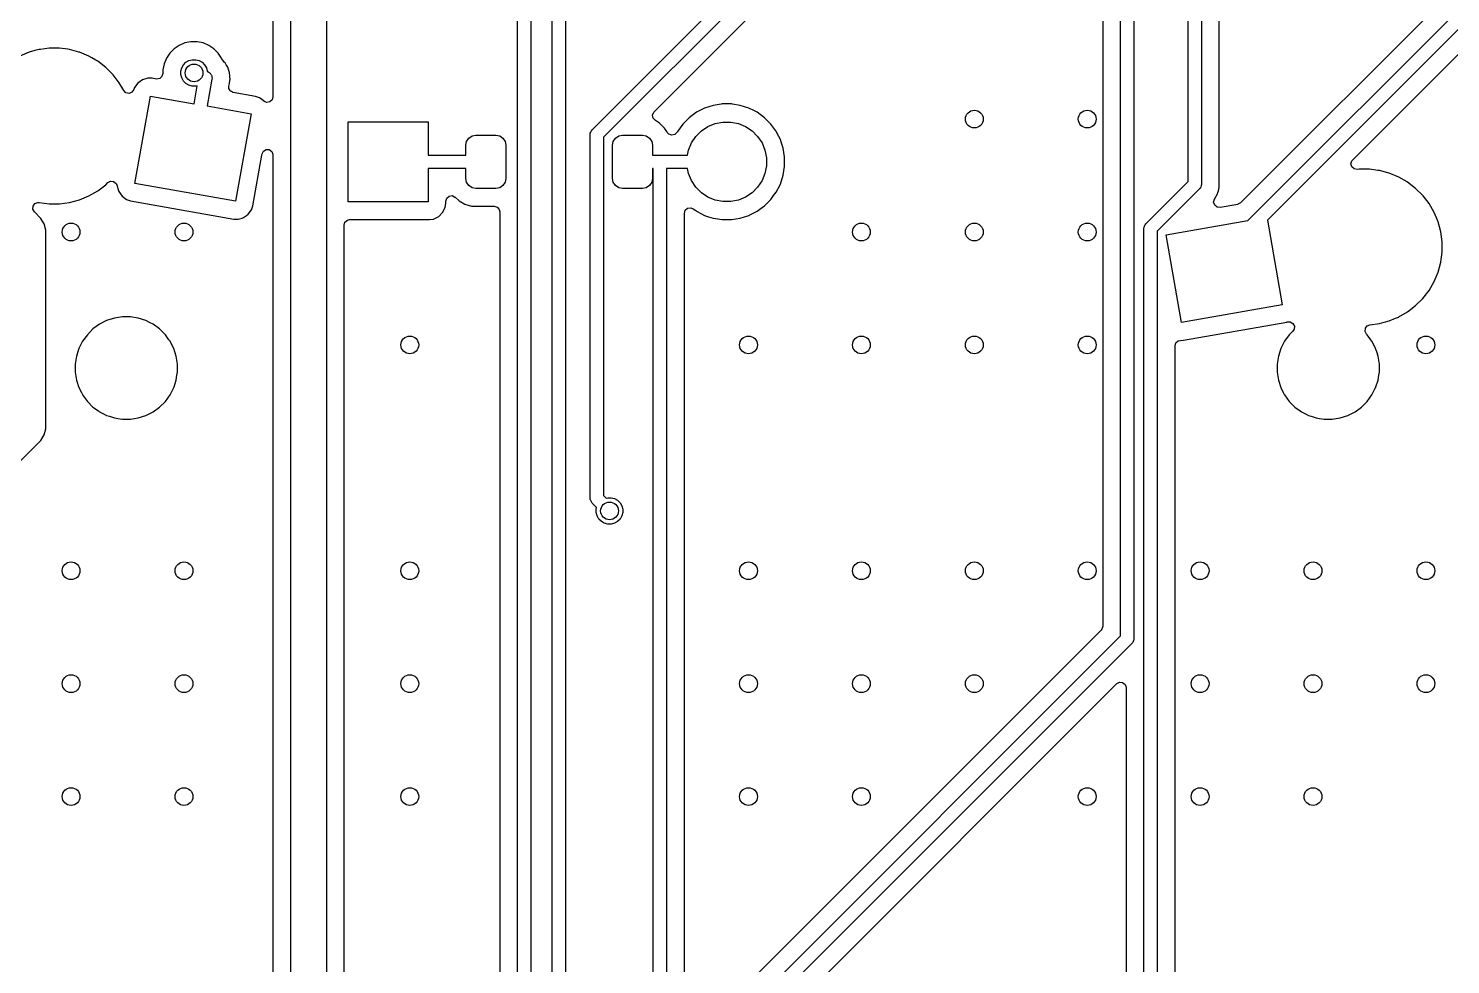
# Model space of a CAD drawing. Extents: x 2.6 to 14.2, y -9.4 to -3.8.
# Drawn here: x 7.745 to 9.005, y -7.479 to -6.65 of the extents above; entities that cross this region are included whole.
import ezdxf

# ---------------------------------------------------------------- set-up
doc = ezdxf.new("R2010")
doc.units = 0
doc.header["$MEASUREMENT"] = 0
doc.layers.add('BLACK', color=7, linetype='CONTINUOUS')

msp = doc.modelspace()

# ---------------------------------------------------------------- linework, layer by layer
at = {"layer": 'BLACK', "linetype": 'CONTINUOUS'}
for p, q in [((8.2094, -9.2539), (8.2094, -6.306)), ((8.2212, -6.3035), (8.2212, -9.2563)), ((7.962, -6.3607), (7.962, -6.7109)), ((7.9778, -7.8972), (7.9778, -6.3638)), ((8.0093, -6.3703), (8.0093, -7.9037)), ((8.8256, -6.8204), (9.1406, -6.5054)), ((8.7725, -6.7858), (8.7725, -6.5183)), ((8.7844, -6.5208), (8.7844, -6.7883)), ((9.1108, -6.5129), (8.8191, -6.8046)), ((9.1472, -6.5155), (8.8428, -6.8199)), ((8.2447, -6.74), (8.4594, -6.5253)), ((8.4695, -6.5319), (8.2548, -6.7466)), ((8.6969, -6.5332), (8.6969, -7.1796)), ((8.7127, -7.1882), (8.7127, -6.5361)), ((8.8001, -6.7911), (8.8001, -6.5293)), ((8.9876, -6.6974), (9.1523, -6.5327)), ((8.1787, -8.132), (8.1787, -6.5496)), ((8.1905, -6.5471), (8.1905, -8.1344)), ((8.2997, -6.724), (8.4827, -6.541)), ((8.7245, -6.5419), (8.7245, -7.1906)), ((7.884, -6.6631), (7.879, -6.6652)), ((7.8894, -6.662), (7.884, -6.6631)), ((7.884, -6.6631), (7.884, -6.6631)), ((7.8948, -6.662), (7.8894, -6.662)), ((7.8894, -6.662), (7.8894, -6.662)), ((7.9001, -6.6631), (7.8948, -6.662)), ((7.8948, -6.662), (7.8948, -6.662)), ((7.9051, -6.6652), (7.9001, -6.6631)), ((7.9001, -6.6631), (7.9001, -6.6631)), ((7.7462, -6.6712), (7.7378, -6.6747)), ((7.7512, -6.6699), (7.7462, -6.6712)), ((7.7549, -6.6689), (7.7512, -6.6699)), ((7.756, -6.6688), (7.7549, -6.6689)), ((7.7639, -6.6677), (7.756, -6.6688)), ((7.7729, -6.6677), (7.7639, -6.6677)), ((7.7639, -6.6677), (7.7639, -6.6677)), ((7.7804, -6.6687), (7.7729, -6.6677)), ((7.7729, -6.6677), (7.7729, -6.6677)), ((7.7819, -6.6689), (7.7804, -6.6687)), ((7.7901, -6.6711), (7.7819, -6.6689)), ((7.7906, -6.6712), (7.7901, -6.6711)), ((7.7989, -6.6747), (7.7906, -6.6712)), ((7.8017, -6.6763), (7.7989, -6.6747)), ((7.7989, -6.6747), (7.7989, -6.6747)), ((7.8707, -6.672), (7.8676, -6.6765)), ((7.8745, -6.6682), (7.8707, -6.672)), ((7.8707, -6.672), (7.8707, -6.672)), ((7.879, -6.6652), (7.8745, -6.6682)), ((7.8745, -6.6682), (7.8745, -6.6682)), ((7.879, -6.6652), (7.879, -6.6652)), ((7.9051, -6.6652), (7.9051, -6.6652)), ((7.9097, -6.6682), (7.9051, -6.6652)), ((7.9135, -6.672), (7.9097, -6.6682)), ((7.9097, -6.6682), (7.9097, -6.6682)), ((7.9165, -6.6765), (7.9135, -6.672)), ((7.9135, -6.672), (7.9135, -6.672)), ((7.8052, -6.6783), (7.8017, -6.6763)), ((7.8068, -6.6792), (7.8052, -6.6783)), ((7.8139, -6.6847), (7.8068, -6.6792)), ((7.8203, -6.6911), (7.8139, -6.6847)), ((7.8139, -6.6847), (7.8139, -6.6847)), ((7.8656, -6.6816), (7.8645, -6.6869)), ((7.8645, -6.6869), (7.8645, -6.6902)), ((7.8676, -6.6765), (7.8656, -6.6816)), ((7.8656, -6.6816), (7.8656, -6.6816)), ((7.8676, -6.6765), (7.8676, -6.6765)), ((7.8804, -6.6881), (7.8812, -6.6851)), ((7.8804, -6.6911), (7.8804, -6.6881)), ((7.8812, -6.6851), (7.8827, -6.6824)), ((7.8827, -6.6824), (7.8849, -6.6802)), ((7.8849, -6.6802), (7.8876, -6.6787)), ((7.8876, -6.6787), (7.8905, -6.6779)), ((7.8905, -6.6779), (7.8936, -6.6779)), ((7.8936, -6.6779), (7.8966, -6.6787)), ((7.8966, -6.6787), (7.8993, -6.6802)), ((7.8993, -6.6802), (7.9015, -6.6824)), ((7.9015, -6.6824), (7.903, -6.6851)), ((7.903, -6.6851), (7.9038, -6.6881)), ((7.9038, -6.6881), (7.9038, -6.6884)), ((7.9038, -6.6884), (7.9039, -6.6884)), ((7.9039, -6.6884), (7.9044, -6.6885)), ((7.9168, -6.6772), (7.9165, -6.6765)), ((7.9165, -6.6765), (7.9165, -6.6765)), ((7.9182, -6.6791), (7.9168, -6.6772)), ((7.9183, -6.6792), (7.9182, -6.6791)), ((7.9189, -6.68), (7.9183, -6.6792)), ((7.9183, -6.6792), (7.9183, -6.6792)), ((7.9196, -6.6807), (7.9189, -6.68)), ((7.9205, -6.6824), (7.9196, -6.6807)), ((7.9216, -6.6839), (7.9205, -6.6824)), ((7.9218, -6.6844), (7.9216, -6.6839)), ((7.9222, -6.6852), (7.9218, -6.6844)), ((7.9224, -6.6856), (7.9222, -6.6852)), ((7.9229, -6.6875), (7.9224, -6.6856)), ((7.9236, -6.6893), (7.9229, -6.6875)), ((7.8206, -6.6914), (7.8203, -6.6911)), ((7.8203, -6.6911), (7.8203, -6.6911)), ((7.8203, -6.6911), (7.8203, -6.6911)), ((7.8258, -6.6983), (7.8206, -6.6914)), ((7.8298, -6.7053), (7.8258, -6.6983)), ((7.8258, -6.6983), (7.8258, -6.6983)), ((7.8258, -6.6983), (7.8258, -6.6983)), ((7.8423, -6.6986), (7.8393, -6.7026)), ((7.8464, -6.6957), (7.8423, -6.6986)), ((7.8423, -6.6986), (7.8423, -6.6986)), ((7.8512, -6.6942), (7.8464, -6.6957)), ((7.8464, -6.6957), (7.8464, -6.6957)), ((7.8549, -6.6943), (7.8512, -6.6942)), ((7.8512, -6.6942), (7.8512, -6.6942)), ((7.8588, -6.695), (7.8549, -6.6943)), ((7.8549, -6.6943), (7.8549, -6.6943)), ((7.8589, -6.695), (7.8588, -6.695)), ((7.8617, -6.6946), (7.8589, -6.695)), ((7.8637, -6.6928), (7.8617, -6.6946)), ((7.8645, -6.6902), (7.8637, -6.6928)), ((7.8812, -6.6941), (7.8804, -6.6911)), ((7.8827, -6.6968), (7.8812, -6.6941)), ((7.8849, -6.699), (7.8827, -6.6968)), ((7.8876, -6.7005), (7.8849, -6.699)), ((7.8905, -6.7013), (7.8876, -6.7005)), ((7.8922, -6.7169), (7.895, -6.7009)), ((7.895, -6.7009), (7.8936, -6.7013)), ((7.908, -6.695), (7.9038, -6.7189)), ((7.9044, -6.6885), (7.9049, -6.6889)), ((7.9049, -6.6889), (7.9055, -6.6891)), ((7.9055, -6.6891), (7.9059, -6.6895)), ((7.9059, -6.6895), (7.9063, -6.6897)), ((7.9063, -6.6897), (7.9067, -6.6903)), ((7.9067, -6.6903), (7.9071, -6.6907)), ((7.9071, -6.6907), (7.9073, -6.6912)), ((7.9073, -6.6912), (7.9076, -6.6916)), ((7.9076, -6.6916), (7.9078, -6.6923)), ((7.9078, -6.6923), (7.908, -6.6929)), ((7.908, -6.6929), (7.908, -6.6934)), ((7.908, -6.6934), (7.9081, -6.6939)), ((7.9081, -6.6939), (7.908, -6.695)), ((7.9229, -6.7013), (7.9234, -6.6989)), ((7.9234, -6.6989), (7.9235, -6.6985)), ((7.9235, -6.6985), (7.9239, -6.6969)), ((7.9236, -6.6902), (7.9236, -6.6893)), ((7.9239, -6.6912), (7.9236, -6.6902)), ((7.9239, -6.6931), (7.9239, -6.6912)), ((7.9241, -6.695), (7.9239, -6.6931)), ((7.9239, -6.6959), (7.9241, -6.695)), ((7.9239, -6.6969), (7.9239, -6.6959)), ((8.9182, -6.7668), (8.9876, -6.6974)), ((7.8318, -6.7072), (7.8298, -6.7053)), ((7.8298, -6.7053), (7.8298, -6.7053)), ((7.8345, -6.7077), (7.8318, -6.7072)), ((7.8371, -6.7066), (7.8345, -6.7077)), ((7.8387, -6.7044), (7.8371, -6.7066)), ((7.8393, -6.7026), (7.8387, -6.7044)), ((7.8397, -6.7876), (7.8534, -6.7101)), ((7.8534, -6.7101), (7.8922, -6.7169)), ((7.8936, -6.7013), (7.8905, -6.7013)), ((7.9229, -6.7027), (7.9229, -6.7013)), ((7.923, -6.703), (7.9229, -6.7027)), ((7.923, -6.7034), (7.923, -6.703)), ((7.9236, -6.7043), (7.923, -6.7034)), ((7.924, -6.7053), (7.9236, -6.7043)), ((7.9242, -6.7055), (7.924, -6.7053)), ((7.9244, -6.7058), (7.9242, -6.7055)), ((7.9254, -6.7062), (7.9244, -6.7058)), ((7.9262, -6.7068), (7.9254, -6.7062)), ((7.9266, -6.7068), (7.9262, -6.7068)), ((7.9269, -6.707), (7.9266, -6.7068)), ((7.9466, -6.7105), (7.9269, -6.707)), ((7.9501, -6.7117), (7.9466, -6.7105)), ((7.9466, -6.7105), (7.9466, -6.7105)), ((7.9466, -6.7105), (7.9466, -6.7105)), ((7.9466, -6.7105), (7.9466, -6.7105)), ((7.9466, -6.7105), (7.9466, -6.7105)), ((7.9541, -6.7147), (7.9501, -6.7117)), ((7.9501, -6.7117), (7.9501, -6.7117)), ((7.9501, -6.7117), (7.9501, -6.7117)), ((7.9613, -6.7135), (7.9592, -6.7153)), ((7.962, -6.7109), (7.9613, -6.7135)), ((7.9038, -6.7189), (7.9426, -6.7258)), ((7.9426, -6.7258), (7.9289, -6.8033)), ((7.9542, -6.7148), (7.9541, -6.7147)), ((7.9565, -6.7157), (7.9542, -6.7148)), ((7.9592, -6.7153), (7.9565, -6.7157)), ((8.2983, -6.7269), (8.2993, -6.7244)), ((8.2993, -6.7244), (8.2997, -6.724)), ((8.3371, -6.7245), (8.3306, -6.7293)), ((8.3443, -6.7209), (8.3371, -6.7245)), ((8.352, -6.7184), (8.3443, -6.7209)), ((8.359, -6.7173), (8.352, -6.7184)), ((8.3599, -6.7171), (8.359, -6.7173)), ((8.368, -6.7171), (8.3599, -6.7171)), ((8.3691, -6.7173), (8.368, -6.7171)), ((8.3759, -6.7184), (8.3691, -6.7173)), ((8.3836, -6.7209), (8.3759, -6.7184)), ((8.3884, -6.7233), (8.3836, -6.7209)), ((8.3908, -6.7245), (8.3884, -6.7233)), ((8.3973, -6.7293), (8.3908, -6.7245)), ((8.3908, -6.7245), (8.3908, -6.7245)), ((8.3908, -6.7245), (8.3908, -6.7245)), ((8.0285, -6.8038), (8.0285, -6.7329)), ((8.0285, -6.7329), (8.0994, -6.7329)), ((8.0994, -6.7329), (8.0994, -6.7624)), ((8.2988, -6.7296), (8.2983, -6.7269)), ((8.3007, -6.7317), (8.2988, -6.7296)), ((8.3045, -6.734), (8.3007, -6.7317)), ((8.3089, -6.7384), (8.3045, -6.734)), ((8.3045, -6.734), (8.3045, -6.734)), ((8.3045, -6.734), (8.3045, -6.734)), ((8.3108, -6.7415), (8.3089, -6.7384)), ((8.3089, -6.7384), (8.3089, -6.7384)), ((8.3089, -6.7384), (8.3089, -6.7384)), ((8.3249, -6.735), (8.3202, -6.7415)), ((8.3306, -6.7293), (8.3249, -6.735)), ((8.3415, -6.7409), (8.3472, -6.7371)), ((8.3472, -6.7371), (8.3537, -6.7344)), ((8.3537, -6.7344), (8.3605, -6.7331)), ((8.3605, -6.7331), (8.3674, -6.7331)), ((8.3674, -6.7331), (8.3742, -6.7344)), ((8.3742, -6.7344), (8.3806, -6.7371)), ((8.3806, -6.7371), (8.3864, -6.7409)), ((8.403, -6.735), (8.3973, -6.7293)), ((8.4073, -6.7409), (8.403, -6.735)), ((8.1328, -6.7536), (8.1335, -6.7502)), ((8.1335, -6.7502), (8.1354, -6.7473)), ((8.1354, -6.7473), (8.1383, -6.7454)), ((8.1383, -6.7454), (8.1417, -6.7447)), ((8.1417, -6.7447), (8.1594, -6.7447)), ((8.1594, -6.7447), (8.1628, -6.7454)), ((8.1628, -6.7454), (8.1657, -6.7473)), ((8.1657, -6.7473), (8.1676, -6.7502)), ((8.1676, -6.7502), (8.1683, -6.7536)), ((8.243, -6.7442), (8.2431, -6.743)), ((8.243, -7.0663), (8.243, -6.7442)), ((8.2431, -6.743), (8.2435, -6.7421)), ((8.2435, -6.7421), (8.244, -6.7409)), ((8.244, -6.7409), (8.2447, -6.74)), ((8.2548, -6.7466), (8.2548, -7.0639)), ((8.2628, -6.7536), (8.2634, -6.7502)), ((8.2634, -6.7502), (8.2654, -6.7473)), ((8.2654, -6.7473), (8.2682, -6.7454)), ((8.2682, -6.7454), (8.2716, -6.7447)), ((8.2716, -6.7447), (8.2893, -6.7447)), ((8.2893, -6.7447), (8.2927, -6.7454)), ((8.2927, -6.7454), (8.2956, -6.7473)), ((8.2956, -6.7473), (8.2975, -6.7502)), ((8.2975, -6.7502), (8.2982, -6.7536)), ((8.3113, -6.7423), (8.3108, -6.7415)), ((8.3127, -6.7439), (8.3113, -6.7423)), ((8.3153, -6.7447), (8.3127, -6.7439)), ((8.318, -6.7441), (8.3153, -6.7447)), ((8.3199, -6.7421), (8.318, -6.7441)), ((8.3202, -6.7415), (8.3199, -6.7421)), ((8.3327, -6.7516), (8.3366, -6.7459)), ((8.3366, -6.7459), (8.3415, -6.7409)), ((8.3864, -6.7409), (8.3913, -6.7459)), ((8.3913, -6.7459), (8.3952, -6.7516)), ((8.4077, -6.7415), (8.4073, -6.7409)), ((8.41, -6.746), (8.4077, -6.7415)), ((8.4114, -6.7487), (8.41, -6.746)), ((8.4127, -6.7528), (8.4114, -6.7487)), ((8.4114, -6.7487), (8.4114, -6.7487)), ((8.4114, -6.7487), (8.4114, -6.7487)), ((7.9442, -6.8073), (7.9521, -6.7625)), ((7.9521, -6.7625), (7.9523, -6.7613)), ((7.9523, -6.7613), (7.9536, -6.7588)), ((7.9536, -6.7588), (7.9559, -6.7574)), ((7.9559, -6.7574), (7.9587, -6.7575)), ((7.9587, -6.7575), (7.9609, -6.7591)), ((7.9609, -6.7591), (7.962, -6.7616)), ((7.962, -6.7616), (7.962, -6.7622)), ((7.962, -6.7622), (7.962, -7.8886)), ((8.0994, -6.7624), (8.1328, -6.7624)), ((8.1328, -6.7624), (8.1328, -6.7536)), ((8.1683, -6.7536), (8.1683, -6.7831)), ((8.2628, -6.7831), (8.2628, -6.7536)), ((8.2982, -6.7536), (8.2982, -6.7624)), ((8.2982, -6.7624), (8.3292, -6.7624)), ((8.3292, -6.7624), (8.33, -6.7581)), ((8.33, -6.7581), (8.3327, -6.7516)), ((8.3952, -6.7516), (8.3978, -6.7581)), ((8.3978, -6.7581), (8.3992, -6.7649)), ((8.4139, -6.7563), (8.4127, -6.7528)), ((8.4151, -6.7638), (8.4139, -6.7563)), ((8.4151, -6.7643), (8.4151, -6.7638)), ((8.1033, -6.7742), (8.0994, -6.7742)), ((8.0994, -6.7742), (8.0994, -6.8038)), ((8.1328, -6.7742), (8.1033, -6.7742)), ((8.1328, -6.7831), (8.1328, -6.7742)), ((8.2989, -6.7742), (8.2982, -6.7742)), ((8.2982, -6.7742), (8.2982, -6.7831)), ((8.2989, -8.3904), (8.2989, -6.7742)), ((8.3228, -6.7742), (8.3107, -6.7742)), ((8.3107, -6.7742), (8.3107, -8.3862)), ((8.3292, -6.7742), (8.3228, -6.7742)), ((8.33, -6.7786), (8.3292, -6.7742)), ((8.3992, -6.7718), (8.3978, -6.7786)), ((8.3992, -6.7649), (8.3992, -6.7718)), ((8.4139, -6.7803), (8.4151, -6.7724)), ((8.4151, -6.7724), (8.4151, -6.7643)), ((8.9168, -6.7702), (8.9176, -6.7676)), ((8.9175, -6.7729), (8.9168, -6.7702)), ((8.9196, -6.7747), (8.9175, -6.7729)), ((8.9176, -6.7676), (8.9182, -6.7668)), ((8.9223, -6.7751), (8.9196, -6.7747)), ((8.924, -6.7749), (8.9223, -6.7751)), ((8.9331, -6.7749), (8.924, -6.7749)), ((8.924, -6.7749), (8.924, -6.7749)), ((8.924, -6.7749), (8.924, -6.7749)), ((8.9405, -6.7759), (8.9331, -6.7749)), ((8.9331, -6.7749), (8.9331, -6.7749)), ((8.942, -6.7761), (8.9405, -6.7759)), ((8.9496, -6.7781), (8.942, -6.7761)), ((7.8068, -6.7941), (7.8139, -6.7886)), ((7.8139, -6.7886), (7.8156, -6.7868)), ((7.8156, -6.7868), (7.818, -6.7855)), ((7.818, -6.7855), (7.8208, -6.7857)), ((7.8208, -6.7857), (7.823, -6.7874)), ((7.823, -6.7874), (7.8239, -6.7896)), ((7.9289, -6.8033), (7.8397, -6.7876)), ((8.1335, -6.7865), (8.1328, -6.7831)), ((8.1354, -6.7894), (8.1335, -6.7865)), ((8.1676, -6.7865), (8.1657, -6.7894)), ((8.1683, -6.7831), (8.1676, -6.7865)), ((8.2634, -6.7865), (8.2628, -6.7831)), ((8.2654, -6.7894), (8.2634, -6.7865)), ((8.2975, -6.7865), (8.2956, -6.7894)), ((8.2982, -6.7831), (8.2975, -6.7865)), ((8.3327, -6.785), (8.33, -6.7786)), ((8.3366, -6.7908), (8.3327, -6.785)), ((8.3952, -6.785), (8.3913, -6.7908)), ((8.3978, -6.7786), (8.3952, -6.785)), ((8.4077, -6.7952), (8.4114, -6.788)), ((8.4114, -6.788), (8.4139, -6.7803)), ((8.7351, -6.8232), (8.7725, -6.7858)), ((8.7844, -6.7883), (8.7842, -6.7894)), ((8.9507, -6.7784), (8.9496, -6.7781)), ((8.9591, -6.7819), (8.9507, -6.7784)), ((8.9666, -6.7862), (8.9591, -6.7819)), ((8.9591, -6.7819), (8.9591, -6.7819)), ((8.9669, -6.7864), (8.9666, -6.7862)), ((8.9741, -6.7919), (8.9669, -6.7864)), ((7.7906, -6.802), (7.7989, -6.7986)), ((7.7989, -6.7986), (7.8068, -6.7941)), ((7.8239, -6.7896), (7.8239, -6.7898)), ((7.8239, -6.7898), (7.8249, -6.793)), ((7.8249, -6.793), (7.8254, -6.7946)), ((7.8254, -6.7946), (7.8283, -6.7987)), ((7.8283, -6.7987), (7.8323, -6.8017)), ((7.8323, -6.8017), (7.8358, -6.8029)), ((8.1151, -6.8032), (8.1159, -6.8005)), ((8.1159, -6.8005), (8.118, -6.7987)), ((8.118, -6.7987), (8.1207, -6.7983)), ((8.1207, -6.7983), (8.1232, -6.7995)), ((8.1232, -6.7995), (8.1235, -6.7997)), ((8.1235, -6.7997), (8.1265, -6.8027)), ((8.1383, -6.7913), (8.1354, -6.7894)), ((8.1417, -6.792), (8.1383, -6.7913)), ((8.1594, -6.792), (8.1417, -6.792)), ((8.1628, -6.7913), (8.1594, -6.792)), ((8.1657, -6.7894), (8.1628, -6.7913)), ((8.2682, -6.7913), (8.2654, -6.7894)), ((8.2716, -6.792), (8.2682, -6.7913)), ((8.2893, -6.792), (8.2716, -6.792)), ((8.2927, -6.7913), (8.2893, -6.792)), ((8.2956, -6.7894), (8.2927, -6.7913)), ((8.3415, -6.7957), (8.3366, -6.7908)), ((8.3472, -6.7996), (8.3415, -6.7957)), ((8.3537, -6.8022), (8.3472, -6.7996)), ((8.3806, -6.7996), (8.3742, -6.8022)), ((8.3864, -6.7957), (8.3806, -6.7996)), ((8.3913, -6.7908), (8.3864, -6.7957)), ((8.3973, -6.8074), (8.403, -6.8017)), ((8.403, -6.8017), (8.4054, -6.7983)), ((8.403, -6.8017), (8.403, -6.8017)), ((8.403, -6.8017), (8.403, -6.8017)), ((8.4054, -6.7983), (8.4077, -6.7952)), ((8.7826, -6.7924), (8.7452, -6.8299)), ((8.7834, -6.7916), (8.7826, -6.7924)), ((8.7842, -6.7894), (8.7834, -6.7916)), ((8.7952, -6.8041), (8.7959, -6.8015)), ((8.7959, -6.8014), (8.7986, -6.7966)), ((8.7959, -6.8015), (8.7959, -6.8014)), ((8.7986, -6.7966), (8.799, -6.7955)), ((8.799, -6.7954), (8.7994, -6.794)), ((8.799, -6.7955), (8.799, -6.7954)), ((8.7994, -6.794), (8.8001, -6.7911)), ((8.9805, -6.7983), (8.9741, -6.7919)), ((8.9741, -6.7919), (8.9741, -6.7919)), ((8.9807, -6.7986), (8.9805, -6.7983)), ((8.9805, -6.7983), (8.9805, -6.7983)), ((8.9805, -6.7983), (8.9805, -6.7983)), ((8.986, -6.8054), (8.9807, -6.7986)), ((7.7494, -6.8102), (7.7496, -6.8075)), ((7.7507, -6.8126), (7.7494, -6.8102)), ((7.7496, -6.8075), (7.7512, -6.8053)), ((7.7565, -6.8185), (7.7507, -6.8126)), ((7.7512, -6.8053), (7.7538, -6.8043)), ((7.7538, -6.8043), (7.7548, -6.8044)), ((7.7548, -6.8044), (7.7549, -6.8044)), ((7.7549, -6.8044), (7.7549, -6.8044)), ((7.7549, -6.8044), (7.7639, -6.8055)), ((7.7639, -6.8055), (7.7639, -6.8055)), ((7.7639, -6.8055), (7.7729, -6.8055)), ((7.7729, -6.8055), (7.7819, -6.8044)), ((7.7729, -6.8055), (7.7729, -6.8055)), ((7.7819, -6.8044), (7.7906, -6.802)), ((7.8358, -6.8029), (7.9274, -6.8191)), ((7.94, -6.8148), (7.943, -6.8108)), ((7.943, -6.8108), (7.9442, -6.8073)), ((8.0994, -6.8038), (8.0285, -6.8038)), ((8.1088, -6.8167), (8.1123, -6.8132)), ((8.1123, -6.8132), (8.1146, -6.8087)), ((8.1146, -6.8087), (8.1151, -6.805)), ((8.1146, -6.8087), (8.1146, -6.8087)), ((8.1146, -6.8087), (8.1146, -6.8087)), ((8.1151, -6.805), (8.1151, -6.8032)), ((8.1265, -6.8027), (8.1265, -6.8027)), ((8.1265, -6.8027), (8.1268, -6.8029)), ((8.1268, -6.8029), (8.1318, -6.8059)), ((8.1318, -6.8059), (8.1378, -6.8076)), ((8.1378, -6.8076), (8.1392, -6.8077)), ((8.1392, -6.8077), (8.158, -6.8077)), ((8.158, -6.8077), (8.1607, -6.8085)), ((8.1607, -6.8085), (8.1625, -6.8106)), ((8.1625, -6.8106), (8.1629, -6.8126)), ((8.1629, -6.8126), (8.1629, -8.1234)), ((8.3265, -6.814), (8.3272, -6.8113)), ((8.3265, -8.3416), (8.3265, -6.814)), ((8.3272, -6.8113), (8.3293, -6.8095)), ((8.3293, -6.8095), (8.332, -6.8091)), ((8.332, -6.8091), (8.3342, -6.81)), ((8.3342, -6.81), (8.3364, -6.8116)), ((8.3364, -6.8116), (8.3371, -6.8121)), ((8.3371, -6.8121), (8.3417, -6.8145)), ((8.3605, -6.8036), (8.3537, -6.8022)), ((8.3674, -6.8036), (8.3605, -6.8036)), ((8.3742, -6.8022), (8.3674, -6.8036)), ((8.3844, -6.8154), (8.3908, -6.8121)), ((8.3908, -6.8121), (8.3945, -6.8094)), ((8.3945, -6.8094), (8.3973, -6.8074)), ((8.3973, -6.8074), (8.3973, -6.8074)), ((8.3973, -6.8074), (8.3973, -6.8074)), ((8.7961, -6.8067), (8.7952, -6.8041)), ((8.7982, -6.8084), (8.7961, -6.8067)), ((8.8009, -6.8087), (8.7982, -6.8084)), ((8.8165, -6.806), (8.8009, -6.8087)), ((8.8167, -6.8059), (8.8165, -6.806)), ((8.8191, -6.8046), (8.8167, -6.8059)), ((8.9905, -6.8132), (8.986, -6.8054)), ((8.986, -6.8054), (8.986, -6.8054)), ((8.986, -6.8054), (8.986, -6.8054)), ((8.9916, -6.816), (8.9905, -6.8132)), ((8.9905, -6.8132), (8.9905, -6.8132)), ((8.9905, -6.8132), (8.9905, -6.8132)), ((7.7589, -6.8225), (7.7565, -6.8185)), ((7.7594, -6.8234), (7.7589, -6.8225)), ((7.7609, -6.8289), (7.7594, -6.8234)), ((7.9274, -6.8191), (7.9282, -6.8191)), ((7.9282, -6.8191), (7.9311, -6.8191)), ((7.9311, -6.8191), (7.9346, -6.8181)), ((7.9311, -6.8191), (7.9311, -6.8191)), ((7.9311, -6.8191), (7.9311, -6.8191)), ((7.9346, -6.8181), (7.9359, -6.8177)), ((7.9359, -6.8177), (7.9369, -6.817)), ((7.9359, -6.8177), (7.9359, -6.8177)), ((7.9359, -6.8177), (7.9359, -6.8177)), ((7.9369, -6.817), (7.9386, -6.8158)), ((7.9386, -6.8158), (7.94, -6.8148)), ((8.0251, -6.8244), (8.0258, -6.8218)), ((8.0251, -7.9068), (8.0251, -6.8244)), ((8.0258, -6.8218), (8.0279, -6.82)), ((8.0279, -6.82), (8.0299, -6.8195)), ((8.0299, -6.8195), (8.1006, -6.8195)), ((8.1006, -6.8195), (8.1043, -6.819)), ((8.1043, -6.819), (8.1088, -6.8167)), ((8.3417, -6.8145), (8.3443, -6.8158)), ((8.3443, -6.8158), (8.3443, -6.8158)), ((8.3443, -6.8158), (8.3443, -6.8158)), ((8.3443, -6.8158), (8.3479, -6.817)), ((8.3479, -6.817), (8.352, -6.8183)), ((8.352, -6.8183), (8.3539, -6.8186)), ((8.3539, -6.8186), (8.3599, -6.8195)), ((8.3599, -6.8195), (8.3599, -6.8195)), ((8.3599, -6.8195), (8.368, -6.8195)), ((8.368, -6.8195), (8.3759, -6.8183)), ((8.368, -6.8195), (8.368, -6.8195)), ((8.3759, -6.8183), (8.3836, -6.8158)), ((8.3836, -6.8158), (8.3837, -6.8158)), ((8.3837, -6.8158), (8.3844, -6.8154)), ((8.7334, -6.8274), (8.7335, -6.8263)), ((8.7335, -6.8263), (8.7339, -6.8254)), ((8.7339, -6.8254), (8.7344, -6.8241)), ((8.7344, -6.8241), (8.7351, -6.8232)), ((8.7532, -6.8331), (8.8256, -6.8204)), ((8.8428, -6.8199), (8.856, -6.895)), ((8.9939, -6.8216), (8.9916, -6.816)), ((8.9963, -6.8303), (8.9939, -6.8216)), ((7.7609, -6.9474), (7.7609, -6.8289)), ((8.7334, -7.8279), (8.7334, -6.8274)), ((8.7452, -6.8299), (8.7452, -7.8303)), ((8.7668, -6.9107), (8.7532, -6.8331)), ((8.9975, -6.8393), (8.9963, -6.8303)), ((8.9975, -6.8483), (8.9975, -6.8393)), ((8.9963, -6.8573), (8.9975, -6.8483)), ((8.9939, -6.866), (8.9963, -6.8573)), ((8.986, -6.8822), (8.9905, -6.8743)), ((8.9905, -6.8743), (8.9939, -6.866)), ((8.9741, -6.8957), (8.9805, -6.8893)), ((8.9805, -6.8893), (8.986, -6.8822)), ((8.9805, -6.8893), (8.9805, -6.8893)), ((8.9805, -6.8893), (8.9805, -6.8893)), ((8.856, -6.895), (8.7668, -6.9107)), ((8.9591, -6.9057), (8.9669, -6.9012)), ((8.9669, -6.9012), (8.9741, -6.8957)), ((8.9741, -6.8957), (8.9741, -6.8957)), ((8.9741, -6.8957), (8.9741, -6.8957)), ((7.8084, -6.9122), (7.8026, -6.9164)), ((7.8147, -6.909), (7.8084, -6.9122)), ((7.8215, -6.9068), (7.8147, -6.909)), ((7.8147, -6.909), (7.8147, -6.909)), ((7.8286, -6.9057), (7.8215, -6.9068)), ((7.8357, -6.9057), (7.8286, -6.9057)), ((7.8286, -6.9057), (7.8286, -6.9057)), ((7.8427, -6.9068), (7.8357, -6.9057)), ((7.8357, -6.9057), (7.8357, -6.9057)), ((7.8495, -6.909), (7.8427, -6.9068)), ((7.8531, -6.9108), (7.8495, -6.909)), ((7.8495, -6.909), (7.8495, -6.909)), ((7.8559, -6.9122), (7.8531, -6.9108)), ((7.8616, -6.9164), (7.8559, -6.9122)), ((7.8559, -6.9122), (7.8559, -6.9122)), ((7.8559, -6.9122), (7.8559, -6.9122)), ((8.7684, -6.9264), (8.86, -6.9103)), ((8.86, -6.9103), (8.8603, -6.9102)), ((8.8603, -6.9102), (8.863, -6.91)), ((8.863, -6.91), (8.8654, -6.9114)), ((8.8654, -6.9114), (8.8667, -6.9139)), ((8.8667, -6.9139), (8.8664, -6.9166)), ((8.9296, -6.9158), (8.9312, -6.9136)), ((8.9312, -6.9136), (8.9335, -6.9127)), ((8.9335, -6.9127), (8.942, -6.9115)), ((8.942, -6.9115), (8.9462, -6.9104)), ((8.9462, -6.9104), (8.9507, -6.9092)), ((8.9507, -6.9092), (8.9562, -6.9069)), ((8.9562, -6.9069), (8.9591, -6.9058)), ((8.9591, -6.9058), (8.9591, -6.9057)), ((8.9591, -6.9057), (8.9591, -6.9057)), ((8.9591, -6.9057), (8.9591, -6.9057)), ((7.7934, -6.9272), (7.7902, -6.9336)), ((7.7976, -6.9215), (7.7934, -6.9272)), ((7.8026, -6.9164), (7.7976, -6.9215)), ((7.7976, -6.9215), (7.7976, -6.9215)), ((7.8026, -6.9164), (7.8026, -6.9164)), ((7.8667, -6.9215), (7.8616, -6.9164)), ((7.8616, -6.9164), (7.8616, -6.9164)), ((7.8699, -6.9259), (7.8667, -6.9215)), ((7.8667, -6.9215), (7.8667, -6.9215)), ((7.8709, -6.9272), (7.8699, -6.9259)), ((7.8728, -6.931), (7.8709, -6.9272)), ((8.7618, -6.9287), (8.7638, -6.9269)), ((8.7638, -6.9269), (8.7658, -6.9265)), ((8.7658, -6.9265), (8.7684, -6.9264)), ((8.8579, -6.9272), (8.8547, -6.9336)), ((8.8621, -6.9215), (8.8579, -6.9272)), ((8.8653, -6.9182), (8.8621, -6.9215)), ((8.8664, -6.9166), (8.8653, -6.9182)), ((8.9294, -6.9185), (8.9296, -6.9158)), ((8.9307, -6.9209), (8.9294, -6.9185)), ((8.9312, -6.9215), (8.9307, -6.9209)), ((8.9345, -6.9259), (8.9312, -6.9215)), ((8.9312, -6.9215), (8.9312, -6.9215)), ((8.9354, -6.9272), (8.9345, -6.9259)), ((8.9373, -6.931), (8.9354, -6.9272)), ((7.788, -6.9404), (7.7868, -6.9474)), ((7.7902, -6.9336), (7.788, -6.9404)), ((7.7902, -6.9336), (7.7902, -6.9336)), ((7.8741, -6.9336), (7.8728, -6.931)), ((7.8751, -6.9367), (7.8741, -6.9336)), ((7.8741, -6.9336), (7.8741, -6.9336)), ((7.8763, -6.9404), (7.8751, -6.9367)), ((7.8766, -6.9421), (7.8763, -6.9404)), ((8.761, -6.9314), (8.7618, -6.9287)), ((8.761, -7.8332), (8.761, -6.9314)), ((8.8525, -6.9404), (8.8514, -6.9474)), ((8.8547, -6.9336), (8.8525, -6.9404)), ((8.8547, -6.9336), (8.8547, -6.9336)), ((8.9386, -6.9336), (8.9373, -6.931)), ((8.9397, -6.9367), (8.9386, -6.9336)), ((8.9386, -6.9336), (8.9386, -6.9336)), ((8.9408, -6.9404), (8.9397, -6.9367)), ((8.9411, -6.9421), (8.9408, -6.9404)), ((7.7609, -7.0047), (7.7609, -6.9474)), ((7.7868, -6.9474), (7.7868, -6.9545)), ((7.8774, -6.9474), (7.8766, -6.9421)), ((7.8774, -6.9545), (7.8774, -6.9474)), ((8.8514, -6.9474), (8.8514, -6.9545)), ((8.942, -6.9474), (8.9411, -6.9421)), ((8.942, -6.9545), (8.942, -6.9474)), ((7.7868, -6.9545), (7.788, -6.9616)), ((7.788, -6.9616), (7.7902, -6.9683)), ((7.8744, -6.9676), (7.8763, -6.9616)), ((7.8763, -6.9616), (7.877, -6.9573)), ((7.877, -6.9573), (7.8774, -6.9545)), ((8.8514, -6.9545), (8.8525, -6.9616)), ((8.8525, -6.9616), (8.8547, -6.9683)), ((8.9389, -6.9676), (8.9408, -6.9616)), ((8.9408, -6.9616), (8.9415, -6.9573)), ((8.9415, -6.9573), (8.942, -6.9545)), ((7.7902, -6.9683), (7.7902, -6.9683)), ((7.7902, -6.9683), (7.7923, -6.9726)), ((7.7923, -6.9726), (7.7932, -6.9743)), ((7.7932, -6.9743), (7.7934, -6.9747)), ((7.7934, -6.9747), (7.7976, -6.9805)), ((7.8667, -6.9805), (7.8709, -6.9747)), ((7.8709, -6.9747), (7.8741, -6.9683)), ((7.8741, -6.9683), (7.8744, -6.9676)), ((7.8741, -6.9683), (7.8741, -6.9683)), ((8.8547, -6.9683), (8.8547, -6.9683)), ((8.8547, -6.9683), (8.8569, -6.9726)), ((8.8569, -6.9726), (8.8577, -6.9743)), ((8.8577, -6.9743), (8.8579, -6.9747)), ((8.8579, -6.9747), (8.8621, -6.9805)), ((8.9312, -6.9805), (8.9354, -6.9747)), ((8.9354, -6.9747), (8.9386, -6.9683)), ((8.9386, -6.9683), (8.9387, -6.9683)), ((8.9387, -6.9683), (8.9389, -6.9676)), ((7.7976, -6.9805), (7.7976, -6.9805)), ((7.7976, -6.9805), (7.8026, -6.9855)), ((7.8026, -6.9855), (7.8026, -6.9855)), ((7.8026, -6.9855), (7.8074, -6.989)), ((7.8074, -6.989), (7.8084, -6.9897)), ((7.8084, -6.9897), (7.8125, -6.9918)), ((7.8495, -6.9929), (7.8559, -6.9897)), ((7.8559, -6.9897), (7.8616, -6.9855)), ((7.8616, -6.9855), (7.8667, -6.9805)), ((8.8621, -6.9805), (8.8621, -6.9805)), ((8.8621, -6.9805), (8.8672, -6.9855)), ((8.8672, -6.9855), (8.8672, -6.9855)), ((8.8672, -6.9855), (8.8719, -6.989)), ((8.8719, -6.989), (8.8729, -6.9897)), ((8.8729, -6.9897), (8.877, -6.9918)), ((8.9141, -6.9929), (8.9204, -6.9897)), ((8.9204, -6.9897), (8.9262, -6.9855)), ((8.9262, -6.9855), (8.9312, -6.9805)), ((7.8125, -6.9918), (7.8147, -6.9929)), ((7.8147, -6.9929), (7.8147, -6.9929)), ((7.8147, -6.9929), (7.8172, -6.9937)), ((7.8172, -6.9937), (7.8215, -6.9951)), ((7.8215, -6.9951), (7.8245, -6.9956)), ((7.8245, -6.9956), (7.8286, -6.9963)), ((7.8286, -6.9963), (7.8286, -6.9963)), ((7.8286, -6.9963), (7.8357, -6.9963)), ((7.8357, -6.9963), (7.8393, -6.9957)), ((7.8393, -6.9957), (7.8427, -6.9951)), ((7.8427, -6.9951), (7.8495, -6.9929)), ((8.877, -6.9918), (8.8793, -6.9929)), ((8.8793, -6.9929), (8.8793, -6.9929)), ((8.8793, -6.9929), (8.8817, -6.9937)), ((8.8817, -6.9937), (8.8861, -6.9951)), ((8.8861, -6.9951), (8.889, -6.9956)), ((8.889, -6.9956), (8.8931, -6.9963)), ((8.8931, -6.9963), (8.8931, -6.9963)), ((8.8931, -6.9963), (8.9002, -6.9963)), ((8.9002, -6.9963), (8.9038, -6.9957)), ((8.9038, -6.9957), (8.9073, -6.9951)), ((8.9073, -6.9951), (8.9141, -6.9929)), ((7.4584, -7.3132), (7.7565, -7.0151)), ((7.7565, -7.0151), (7.7594, -7.0102)), ((7.7594, -7.01), (7.7609, -7.0047)), ((7.7594, -7.0102), (7.7594, -7.01)), ((8.2431, -7.0675), (8.243, -7.0663)), ((8.2548, -7.0639), (8.2571, -7.0662)), ((8.2571, -7.0662), (8.2585, -7.0658)), ((8.2585, -7.0658), (8.2616, -7.0658)), ((8.2616, -7.0658), (8.2646, -7.0666)), ((8.2432, -7.0678), (8.2431, -7.0675)), ((8.244, -7.0696), (8.2432, -7.0678)), ((8.2447, -7.0705), (8.244, -7.0696)), ((8.2487, -7.0745), (8.2447, -7.0705)), ((8.2483, -7.076), (8.2487, -7.0745)), ((8.2483, -7.079), (8.2483, -7.076)), ((8.2646, -7.0666), (8.2672, -7.0681)), ((8.2672, -7.0681), (8.2694, -7.0703)), ((8.2694, -7.0703), (8.271, -7.073)), ((8.271, -7.073), (8.2718, -7.076)), ((8.2718, -7.076), (8.2718, -7.079)), ((8.2491, -7.082), (8.2483, -7.079)), ((8.2507, -7.0847), (8.2491, -7.082)), ((8.2529, -7.0869), (8.2507, -7.0847)), ((8.2555, -7.0884), (8.2529, -7.0869)), ((8.2585, -7.0892), (8.2555, -7.0884)), ((8.2616, -7.0892), (8.2585, -7.0892)), ((8.2646, -7.0884), (8.2616, -7.0892)), ((8.2672, -7.0869), (8.2646, -7.0884)), ((8.2694, -7.0847), (8.2672, -7.0869)), ((8.271, -7.082), (8.2694, -7.0847)), ((8.2718, -7.079), (8.271, -7.082)), ((8.6969, -7.1796), (8.6962, -7.1822)), ((8.6955, -7.1831), (8.3629, -7.5157)), ((8.368, -7.5329), (8.7127, -7.1882)), ((8.6962, -7.1822), (8.6955, -7.1831)), ((8.7244, -7.1918), (8.7241, -7.1923)), ((8.7245, -7.1906), (8.7244, -7.1918)), ((8.7228, -7.1948), (8.3763, -7.5412)), ((8.7235, -7.1939), (8.7228, -7.1948)), ((8.7241, -7.1923), (8.7235, -7.1939)), ((8.7093, -7.2305), (8.7117, -7.2292)), ((8.7117, -7.2292), (8.7145, -7.2294)), ((8.7145, -7.2294), (8.7167, -7.2311)), ((8.3935, -7.5463), (8.7093, -7.2305)), ((8.7167, -7.2311), (8.7176, -7.2336)), ((8.7176, -7.2336), (8.7176, -7.234)), ((8.7176, -7.234), (8.7176, -7.8193))]:
    msp.add_line(p, q, dxfattribs=at)
at = {"layer": 'BLACK'}
for centre in [(7.8921, -6.6896), (8.5832, -6.7305), (8.6832, -6.7305), (7.7832, -6.8305), (7.8832, -6.8305), (8.4832, -6.8305), (8.5832, -6.8305), (8.6832, -6.8305), (8.0832, -6.9305), (8.3832, -6.9305), (8.4832, -6.9305), (8.5832, -6.9305), (8.6832, -6.9305), (8.9832, -6.9305), (8.2601, -7.0775), (7.7832, -7.1305), (7.8832, -7.1305), (8.0832, -7.1305), (8.3832, -7.1305), (8.4832, -7.1305), (8.5832, -7.1305), (8.6832, -7.1305), (8.7832, -7.1305), (8.8832, -7.1305), (8.9832, -7.1305), (7.7832, -7.2305), (7.8832, -7.2305), (8.0832, -7.2305), (8.3832, -7.2305), (8.4832, -7.2305), (8.5832, -7.2305), (8.7832, -7.2305), (8.8832, -7.2305), (8.9832, -7.2305), (7.7832, -7.3305), (7.8832, -7.3305), (8.0832, -7.3305), (8.3832, -7.3305), (8.4832, -7.3305), (8.6832, -7.3305), (8.7832, -7.3305), (8.8832, -7.3305)]:
    msp.add_circle(centre, 0.00787, dxfattribs=at)

doc.saveas('drawing.dxf')
